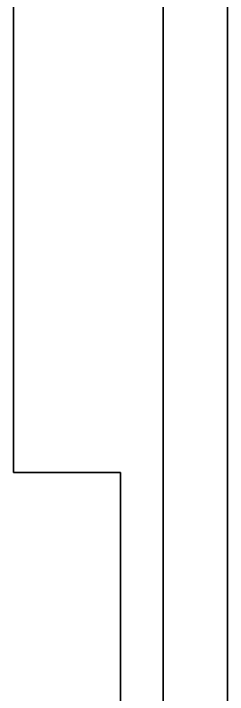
# Model space of a CAD drawing. Extents: x 146 to 1134, y 78 to 926.
# Drawn here: x 288.3 to 298.3, y 340.36 to 372.19 of the extents above; entities that cross this region are included whole.
import ezdxf

# ---------------------------------------------------------------- set-up
doc = ezdxf.new("R2010")
doc.units = 0

msp = doc.modelspace()

# ---------------------------------------------------------------- linework, layer by layer
at = {"color": 7, "lineweight": 35}
for p, q in [((298.304, 403.907), (298.304, 300.107)), ((295.304, 388.907), (295.304, 303.107)), ((288.304, 350.739), (288.304, 377.707)), ((293.304, 350.739), (293.304, 329.076)), ((293.304, 350.739), (293.304, 329.076))]:
    msp.add_line(p, q, dxfattribs=at)
at = {"color": 7, "lineweight": 35, "ltscale": 0.125}
msp.add_line((293.304, 350.739), (288.304, 350.739), dxfattribs=at)

doc.saveas('drawing.dxf')
